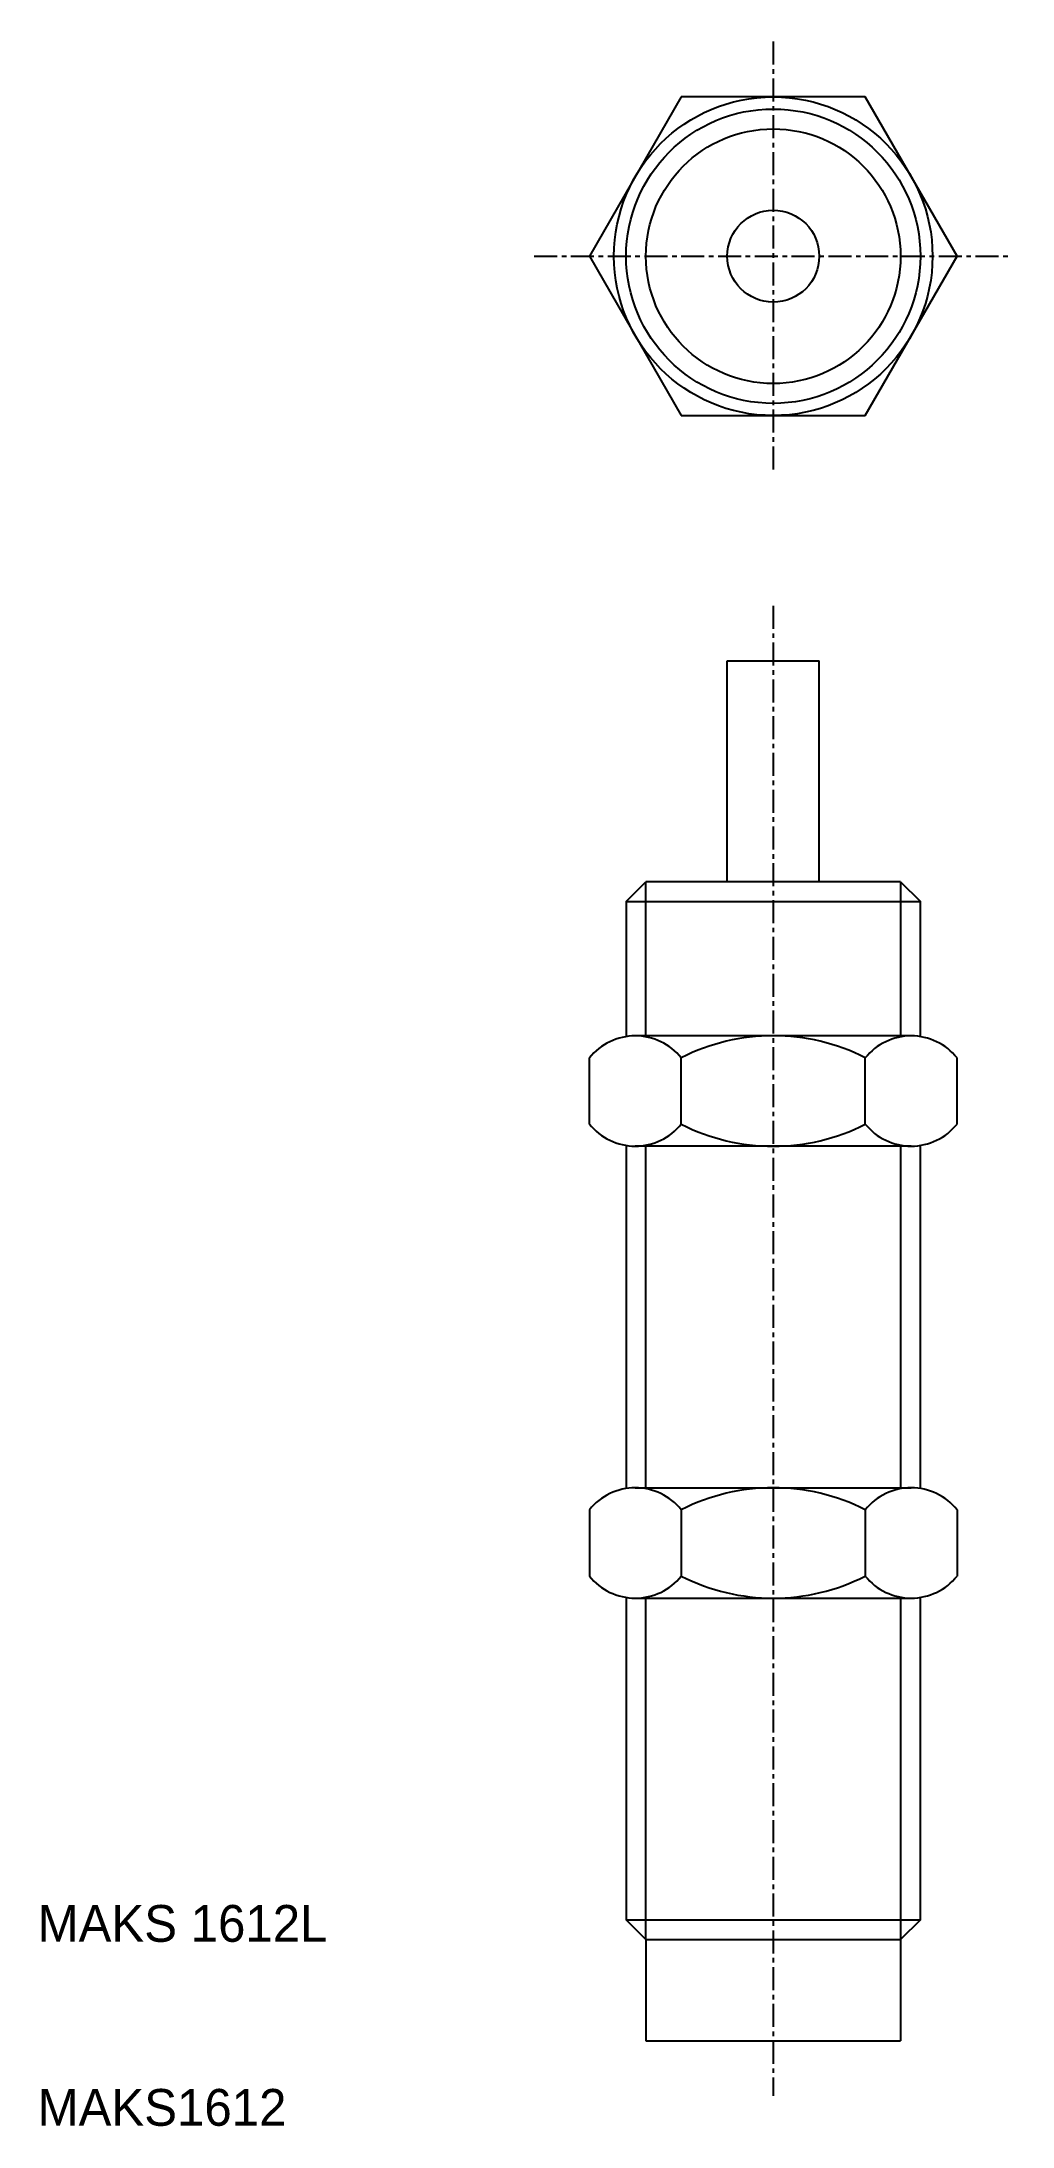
# Model space of a CAD drawing. Extents: x 10 to 63, y 10 to 123.
import ezdxf

# ---------------------------------------------------------------- set-up
doc = ezdxf.new("R2010")
doc.units = 0
doc.linetypes.add('CENTER', pattern=[2, 1.25, -0.25, 0.25, -0.25])
doc.layers.get('0').update_dxf_attribs({"linetype": 'CONTINUOUS'})
doc.layers.add('CENTER', color=1, linetype='CENTER')

msp = doc.modelspace()

# ---------------------------------------------------------------- linework, layer by layer
at = {"color": 7, "linetype": 'CONTINUOUS'}
for p, q in [((45, 120.28), (40, 111.62)), ((55, 120.28), (45, 120.28)), ((60, 111.62), (55, 120.28)), ((40, 111.62), (45, 102.96)), ((55, 102.96), (60, 111.62)), ((45, 102.96), (55, 102.96)), ((47.5, 77.62), (47.5, 89.62)), ((47.5, 89.62), (52.5, 89.62)), ((52.5, 77.62), (52.5, 89.62)), ((42, 76.54), (43.08, 77.62)), ((56.92, 77.62), (43.08, 77.62)), ((56.92, 77.62), (58, 76.54)), ((42, 76.54), (42, 69.2)), ((42, 76.54), (58, 76.54)), ((58, 69.2), (58, 76.54)), ((57.5, 69.24), (42.5, 69.24)), ((40, 64.44), (40, 68.04)), ((45, 64.44), (45, 68.04)), ((55, 64.44), (55, 68.04)), ((60, 64.44), (60, 68.04)), ((42, 63.28), (42, 44.64)), ((57.5, 63.24), (42.5, 63.24)), ((58, 44.64), (58, 63.28)), ((42.5, 44.68), (57.5, 44.68)), ((40, 43.48), (40, 39.88)), ((45, 43.48), (45, 39.88)), ((55, 43.48), (55, 39.88)), ((60, 43.48), (60, 39.88)), ((42, 38.72), (42, 21.2)), ((42.5, 38.68), (57.5, 38.68)), ((58, 21.2), (58, 38.72)), ((42, 21.2), (58, 21.2)), ((43.08, 20.12), (42, 21.2)), ((58, 21.2), (56.92, 20.12)), ((43.08, 20.12), (56.92, 20.12)), ((43.08, 20.12), (43.08, 14.62)), ((56.92, 20.12), (56.92, 14.62)), ((43.08, 14.62), (56.92, 14.62))]:
    msp.add_line(p, q, dxfattribs=at)
at = {"color": 3, "linetype": 'CONTINUOUS'}
for p, q in [((43.08, 69.24), (43.08, 77.62)), ((56.92, 77.62), (56.92, 69.24)), ((43.08, 44.68), (43.08, 63.24)), ((56.92, 63.24), (56.92, 44.68)), ((43.08, 20.12), (43.08, 38.68)), ((56.92, 38.68), (56.92, 20.12))]:
    msp.add_line(p, q, dxfattribs=at)
at = {"color": 7, "linetype": 'CONTINUOUS'}
for radius in [8.66, 8, 2.5]:
    msp.add_circle((50, 111.62), radius, dxfattribs=at)
at = {"color": 3, "linetype": 'CONTINUOUS'}
msp.add_circle((50, 111.62), 6.92, dxfattribs=at)
at = {"color": 7, "linetype": 'CONTINUOUS'}
for centre, radius, start, end in [((42.5, 66.04), 3.2, 90, 141.282), ((42.5, 66.04), 3.2, 38.718, 90), ((50, 58.23), 11.02, 63.0085, 116.9915), ((57.5, 66.04), 3.2, 90, 141.282), ((57.5, 66.04), 3.2, 38.718, 90), ((42.5, 66.45), 3.2, 218.718, 270), ((42.5, 66.45), 3.2, 270, 321.282), ((50, 74.26), 11.02, 243.0085, 296.9915), ((57.5, 66.45), 3.2, 218.718, 270), ((57.5, 66.45), 3.2, 270, 321.282), ((42.5, 41.48), 3.2, 90, 141.282), ((42.5, 41.48), 3.2, 38.718, 90), ((50, 33.66), 11.02, 63.0085, 116.9915), ((57.5, 41.48), 3.2, 90, 141.282), ((57.5, 41.48), 3.2, 38.718, 90), ((42.5, 41.88), 3.2, 218.718, 270), ((42.5, 41.88), 3.2, 270, 321.282), ((50, 49.7), 11.02, 243.0085, 296.9915), ((57.5, 41.88), 3.2, 218.718, 270), ((57.5, 41.88), 3.2, 270, 321.282)]:
    msp.add_arc(centre, radius, start, end, dxfattribs=at)
at = {"layer": 'CENTER', "color": 1, "linetype": 'CENTER'}
for p, q in [((50, 123.28), (50, 99.96)), ((37, 111.62), (63, 111.62)), ((50, 92.62), (50, 11.62))]:
    msp.add_line(p, q, dxfattribs=at)

# ---------------------------------------------------------------- texts
at = {"color": 7, "linetype": 'CONTINUOUS'}
for s, p in [('MAKS 1612L', (10, 20)), ('MAKS1612', (10, 10))]:
    msp.add_text(s, height=2, dxfattribs=at).set_placement(p)

doc.saveas('drawing.dxf')
